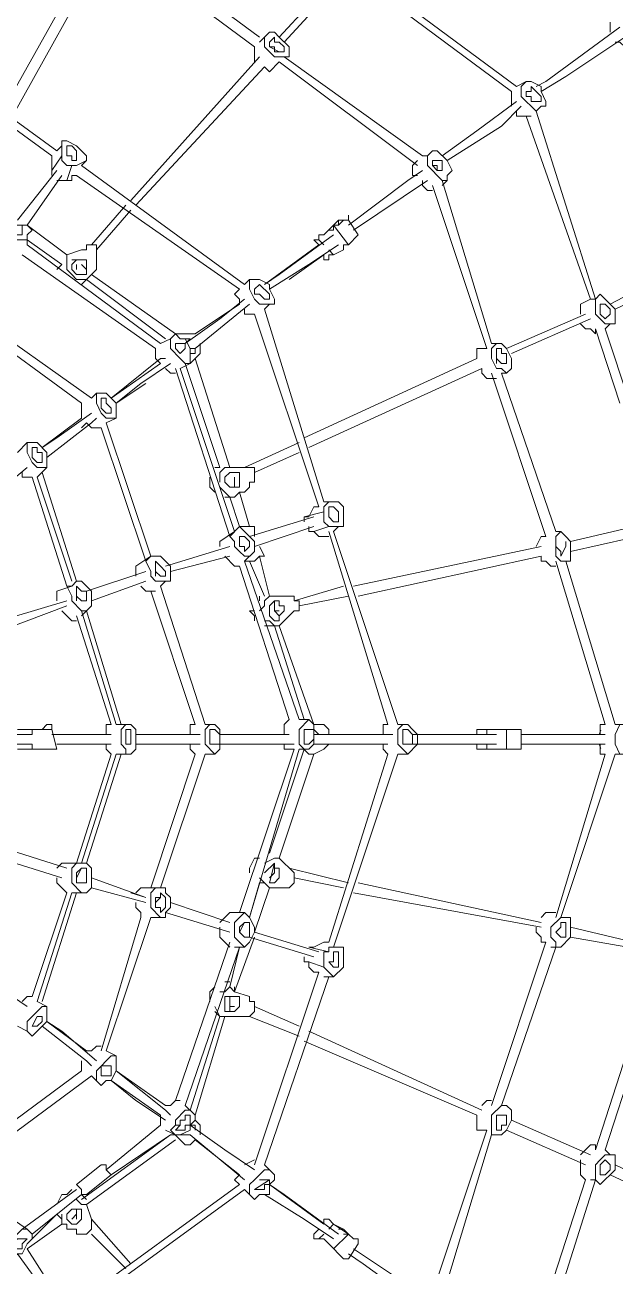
# Model space of a CAD drawing. Header units: millimetres. Extents: x 2471 to 2909, y 1327 to 1568.
# Drawn here: x 2662.7 to 2663.665, y 1387.538 to 1389.566 of the extents above; entities that cross this region are included whole.
import ezdxf

# ---------------------------------------------------------------- set-up
doc = ezdxf.new("R2010")
doc.units = ezdxf.units.MM
doc.layers.get('0').update_dxf_attribs({"color": 251, "lineweight": 9})
doc.layers.add('XREF_MOBILIARIO_200612$0$I-MUEBLES', color=251, linetype='Continuous', lineweight=13)
doc.layers.add('XREF_PAISAJISMO_200612$0$A-PISO-BAJO', color=251, linetype='Continuous', lineweight=13)

# ---------------------------------------------------------------- blocks, each defined once
blk = doc.blocks.new('XREF_MOBILIARIO_200612$0$JEUGO RED')
for p, q in [((1.0763, 1.2261), (1.0591, 1.2089)), ((0.7157, 1.0031), (0.7157, 1.0374)), ((0.6986, 1.0117), (0.6986, 0.9774)), ((0.7072, 0.9684), (0.7329, 0.9684)), ((1.2135, 0.8998), (1.1963, 0.8998)), ((0.7586, 0.8312), (0.7329, 0.8312)), ((0.9129, 0.7026), (0.9472, 0.7026)), ((1.4793, 0.6855), (1.4621, 0.6855)), ((0.9987, 0.4192), (1.0158, 0.4192)), ((1.1963, 0.4107), (1.1706, 0.4107)), ((1.2049, 0.3678), (1.1792, 0.3678)), ((1.033, 0.3078), (1.0501, 0.3249)), ((1.0677, 0.1959), (1.0934, 0.1959)), ((0.8358, 0.0244), (0.8101, 0.0244)), ((0.6986, 0.0158), (0.6386, 0.0158)), ((0.973, 0.0158), (0.973, -0.0099)), ((1.3078, 0.0158), (1.3078, -0.0099)), ((0.7072, -0.0185), (0.6386, -0.0185)), ((0.973, -0.0099), (1.1191, -0.0099)), ((1.3078, -0.0099), (1.4707, -0.0099)), ((1.4364, -0.0185), (1.5136, -0.0185)), ((1.0849, -0.2161), (1.0849, -0.2332)), ((0.7329, -0.2675), (0.7586, -0.2675)), ((0.8701, -0.3104), (0.8958, -0.3104)), ((1.565, -0.3619), (1.5821, -0.3619))]:
    blk.add_line(p, q)
at = {"flags": 128}
for points in [[(0.7758, 1.3808), (0.6128, 1.0889)], [(1.0591, 1.2175), (0.8272, 1.3894)], [(0.63, 1.0803), (0.7929, 1.3723)], [(0.8186, 1.3723), (1.0501, 1.2004)], [(1.1963, 1.3294), (1.0934, 1.2175)], [(1.102, 1.2089), (1.2049, 1.3208)], [(1.2306, 1.3208), (1.4964, 1.1232)], [(1.505, 1.1318), (1.2392, 1.3294)], [(1.685, 1.2346), (1.5564, 1.1403), (1.5393, 1.1318)], [(1.6679, 1.2432), (1.6679, 1.2261)], [(0.4156, 1.2175), (0.6986, 1.0117)], [(0.7072, 1.0203), (0.4242, 1.2261)], [(1.1106, 1.1832), (1.0849, 1.1832), (1.0677, 1.2004), (1.0677, 1.2175)], [(1.1106, 1.1832), (1.1106, 1.2004), (1.0934, 1.2175), (1.0849, 1.2261), (1.0763, 1.2261)], [(1.5479, 1.1232), (1.5907, 1.1489), (1.6936, 1.2175)], [(1.6765, 1.2089), (1.685, 1.2089), (1.6936, 1.2004), (1.7022, 1.2089)], [(1.0501, 1.2004), (1.0501, 1.1746)], [(1.0934, 1.1918), (1.0763, 1.2004)], [(1.0591, 1.1832), (0.8358, 0.9341)], [(0.8443, 0.9256), (1.0677, 1.1661)], [(1.0677, 1.1661), (1.0763, 1.1575), (1.0934, 1.1746)], [(1.0934, 1.1746), (1.3335, 0.9946)], [(1.3421, 1.0117), (1.102, 1.1832)], [(1.4964, 1.0975), (1.4964, 1.1232)], [(1.5393, 1.0889), (1.5307, 1.0975), (1.5221, 1.106), (1.5136, 1.1146), (1.5136, 1.1318), (1.5221, 1.1403), (1.505, 1.1318)], [(1.5479, 1.0975), (1.5564, 1.0975), (1.5564, 1.106), (1.5479, 1.1232), (1.5479, 1.1318), (1.5307, 1.1403), (1.5221, 1.1403)], [(1.505, 1.106), (1.4364, 1.0546), (1.3764, 1.0117)], [(1.3849, 1.0031), (1.4793, 1.0632), (1.5136, 1.0975)], [(1.505, 1.0889), (1.505, 1.0803), (1.5307, 1.0803)], [(1.5221, 1.0803), (1.6336, 0.7626)], [(1.5479, 1.0975), (1.5393, 1.0889)], [(1.6422, 0.7626), (1.5393, 1.0889)], [(0.7157, 1.0374), (0.7243, 1.0374), (0.7415, 1.0289), (0.7586, 1.0117), (0.7586, 1.0031)], [(0.7157, 1.0289), (0.7072, 1.0203)], [(0.7243, 1.0289), (0.7243, 1.0117), (0.7329, 1.0117), (0.7329, 1.0031), (0.7415, 1.0031), (0.7415, 1.0203), (0.7329, 1.0289), (0.7243, 1.0289)], [(1.3935, 0.986), (1.3849, 1.0031), (1.3678, 1.0203), (1.3592, 1.0203), (1.3506, 1.0117), (1.3421, 1.0117)], [(0.7157, 1.0117), (0.6986, 0.986)], [(0.7415, 0.9946), (0.7243, 0.9946), (0.7157, 1.0031)], [(0.7329, 0.9946), (0.7243, 0.9684)], [(0.75, 0.9946), (0.7586, 1.0031), (0.7415, 0.9946)], [(1.033, 0.7884), (0.75, 0.9946)], [(1.3335, 1.0031), (1.3249, 0.9946), (1.3249, 0.9774), (1.3335, 0.9774)], [(1.3506, 1.0117), (1.3506, 0.9946), (1.3592, 0.986), (1.3678, 0.9774), (1.3764, 0.9684), (1.3849, 0.9684), (1.3849, 0.9774), (1.3935, 0.986)], [(1.3764, 0.986), (1.3764, 1.0031), (1.3592, 1.0031), (1.3592, 0.9946), (1.3678, 0.986)], [(1.3678, 0.9946), (1.3592, 0.9946)], [(1.3678, 0.986), (1.3678, 0.9946)], [(0.7072, 0.986), (0.6386, 0.8998)], [(0.6557, 0.8913), (0.7157, 0.9774)], [(0.7329, 0.9684), (0.7329, 0.9774), (0.7415, 0.9774)], [(0.7415, 0.9774), (1.0244, 0.7798)], [(1.3421, 0.986), (1.3164, 0.9684), (1.2135, 0.8913)], [(1.3764, 0.986), (1.3678, 0.986)], [(1.222, 0.8827), (1.3506, 0.9684)], [(1.3421, 0.9684), (1.3421, 0.9598), (1.3506, 0.9513), (1.3592, 0.9513)], [(1.3592, 0.9598), (1.4535, 0.6769)], [(1.4621, 0.6855), (1.3764, 0.9684)], [(1.3764, 0.9598), (1.3849, 0.9684)], [(0.8272, 0.9256), (0.7672, 0.857)], [(0.7758, 0.8484), (0.8358, 0.917)], [(1.2135, 0.9084), (1.2135, 0.8998)], [(0.6557, 0.8655), (0.63, 0.8655), (0.6214, 0.8741), (0.6128, 0.8827), (0.6128, 0.8998)], [(0.6557, 0.8913), (0.6214, 0.8913), (0.6214, 0.8827), (0.63, 0.8741), (0.6471, 0.8741), (0.6471, 0.8913)], [(0.7243, 0.8398), (0.6557, 0.8913)], [(0.6557, 0.857), (0.6557, 0.8741), (0.6643, 0.8827), (0.6557, 0.8913)], [(1.1963, 0.8913), (1.1963, 0.8998), (1.1706, 0.8741), (1.162, 0.8741), (1.162, 0.8655), (1.1706, 0.857)], [(1.1877, 0.8913), (1.1963, 0.8913), (1.2049, 0.8998)], [(1.1877, 0.8827), (1.1877, 0.8913)], [(1.1877, 0.8913), (1.2135, 0.857), (1.2049, 0.857), (1.2049, 0.8484), (1.1877, 0.8398)], [(1.2306, 0.8741), (1.2135, 0.8998)], [(0.6557, 0.8655), (0.7157, 0.8227)], [(1.1877, 0.8741), (1.0934, 0.8055), (1.0677, 0.7884)], [(1.162, 0.857), (1.1534, 0.8655), (1.162, 0.8655)], [(1.1792, 0.8827), (1.1877, 0.8827)], [(1.2306, 0.8741), (1.2135, 0.857)], [(0.8872, 0.6855), (0.6557, 0.857)], [(0.75, 0.7884), (0.7586, 0.7969), (0.7415, 0.7969), (0.7329, 0.8055), (0.7243, 0.8141), (0.7243, 0.8398), (0.75, 0.8484), (0.7586, 0.8484), (0.7586, 0.857), (0.7758, 0.857), (0.7758, 0.8141), (0.7586, 0.7969)], [(1.162, 0.857), (1.0677, 0.7884)], [(1.0763, 0.7798), (1.1449, 0.8227), (1.1963, 0.857)], [(1.1792, 0.8484), (1.1877, 0.8398), (1.1792, 0.8398), (1.1792, 0.8312), (1.1706, 0.8312), (1.1706, 0.8398)], [(0.6471, 0.8398), (0.8786, 0.6769)], [(0.7157, 0.8227), (0.7072, 0.8141)], [(0.7415, 0.8312), (0.7329, 0.8227), (0.7329, 0.8141), (0.7415, 0.8055), (0.7586, 0.8055), (0.7586, 0.8312)], [(0.7415, 0.8141), (0.7415, 0.8227)], [(0.7586, 0.8141), (0.75, 0.8227)], [(1.1106, 0.7969), (1.1706, 0.8398)], [(1.8141, 0.8312), (1.6679, 0.7541)], [(0.9129, 0.7026), (0.7672, 0.8055)], [(1.6765, 0.7455), (1.8227, 0.8141)], [(0.7586, 0.7969), (0.8958, 0.694)], [(1.0244, 0.7798), (1.0158, 0.7712), (1.0244, 0.7626), (1.0244, 0.7541)], [(1.0849, 0.7541), (1.0591, 0.7541), (1.0501, 0.7626), (1.0416, 0.7798), (1.0416, 0.7969), (1.033, 0.7884)], [(1.0849, 0.7541), (1.0849, 0.7626), (1.0763, 0.7798), (1.0763, 0.7884), (1.0591, 0.7969), (1.0416, 0.7969)], [(1.0763, 0.7712), (1.0591, 0.7884), (1.0501, 0.7798), (1.0501, 0.7712), (1.0591, 0.7712), (1.0677, 0.7626), (1.0763, 0.7626), (1.0763, 0.7712)], [(1.033, 0.7626), (0.9901, 0.7283), (0.9301, 0.6855)], [(1.6765, 0.7198), (1.6593, 0.7198), (1.6422, 0.7369), (1.6422, 0.7626), (1.6336, 0.7626), (1.6164, 0.7541), (1.6164, 0.7369)], [(1.6765, 0.7198), (1.6765, 0.7455), (1.6679, 0.7541), (1.6593, 0.7626), (1.6507, 0.7712), (1.6422, 0.7626)], [(0.7672, 0.5907), (0.5614, 0.7369)], [(0.9387, 0.6769), (0.9472, 0.6769), (1.0416, 0.7541)], [(1.0244, 0.7541), (0.9472, 0.7026)], [(1.033, 0.7455), (1.033, 0.7369), (1.0501, 0.7369)], [(1.0501, 0.7369), (1.162, 0.4021)], [(1.0677, 0.7455), (1.0763, 0.7541)], [(1.1706, 0.4107), (1.0677, 0.7455)], [(1.625, 0.7369), (1.4878, 0.6769)], [(1.6507, 0.7541), (1.6507, 0.7369), (1.6593, 0.7283), (1.6679, 0.7369), (1.6679, 0.7455), (1.6593, 0.7541), (1.6507, 0.7541)], [(0.5614, 0.7198), (0.75, 0.5822)], [(1.4964, 0.6683), (1.6336, 0.7283)], [(1.6164, 0.7198), (1.625, 0.7112), (1.6336, 0.7112), (1.6422, 0.7026), (1.6422, 0.7112)], [(1.6422, 0.7112), (1.685, 0.5822)], [(1.6593, 0.7112), (1.6679, 0.7198)], [(1.7022, 0.5822), (1.6593, 0.7112)], [(0.9044, 0.694), (0.8872, 0.6855)], [(0.9301, 0.6512), (0.9215, 0.6598), (0.9044, 0.6769), (0.9044, 0.694), (0.9129, 0.7026), (0.9215, 0.694), (0.9387, 0.694)], [(0.9387, 0.694), (0.9301, 0.6855)], [(0.9301, 0.694), (0.9387, 0.6769), (0.9387, 0.6512)], [(0.8786, 0.6769), (0.8786, 0.6598), (0.8872, 0.6512)], [(0.9301, 0.6855), (0.9129, 0.6855), (0.9129, 0.6769), (0.9215, 0.6683), (0.9301, 0.6769), (0.9301, 0.6855)], [(0.9387, 0.6512), (0.9558, 0.6683)], [(0.9387, 0.6683), (0.9472, 0.6683)], [(0.9472, 0.6769), (0.9472, 0.6683)], [(0.9558, 0.6855), (0.9558, 0.6683)], [(1.4535, 0.6769), (1.4364, 0.6769), (1.4364, 0.6598)], [(1.4793, 0.634), (1.4878, 0.634), (1.4793, 0.6426), (1.4707, 0.6426), (1.4621, 0.6598), (1.4621, 0.6769), (1.4707, 0.6855)], [(1.4707, 0.6512), (1.4707, 0.6769)], [(1.4707, 0.6598), (1.4793, 0.6512), (1.4878, 0.6512), (1.4878, 0.6683), (1.4793, 0.6683), (1.4793, 0.6769), (1.4707, 0.6769)], [(1.4878, 0.634), (1.4964, 0.6426), (1.4964, 0.6598), (1.4878, 0.6769), (1.4793, 0.6855)], [(0.8958, 0.6598), (0.8872, 0.6598), (0.8015, 0.5907)], [(0.8872, 0.6512), (0.8015, 0.5907)], [(0.8101, 0.5822), (0.8529, 0.6165), (0.9044, 0.6512)], [(0.9215, 0.6426), (0.9387, 0.6512)], [(0.9301, 0.6512), (0.9901, 0.4707)], [(0.9387, 0.6512), (0.9301, 0.6512)], [(1.0073, 0.4707), (0.9472, 0.6598)], [(1.4364, 0.6598), (1.1363, 0.5221)], [(0.8958, 0.6426), (0.9044, 0.634), (0.9129, 0.634)], [(0.9129, 0.6426), (1.0073, 0.3507)], [(1.0158, 0.3592), (0.9215, 0.6426)], [(1.1449, 0.505), (1.445, 0.6426)], [(1.445, 0.6426), (1.445, 0.634), (1.4535, 0.625), (1.4707, 0.625)], [(1.4621, 0.634), (1.5564, 0.3507)], [(1.5736, 0.3592), (1.4793, 0.634)], [(0.8101, 0.5822), (0.8615, 0.6165)], [(0.75, 0.5822), (0.75, 0.5564)], [(0.7929, 0.5479), (0.8101, 0.5564), (0.7929, 0.5564), (0.7843, 0.565), (0.7758, 0.5822), (0.7758, 0.5993), (0.7672, 0.5907)], [(0.8101, 0.5564), (0.8101, 0.5822), (0.8015, 0.5907), (0.7929, 0.5993), (0.7758, 0.5993)], [(0.7843, 0.5736), (0.7843, 0.5907), (0.7929, 0.5907), (0.7929, 0.5822), (0.8015, 0.5736), (0.8015, 0.565), (0.7929, 0.565), (0.7843, 0.5736)], [(0.7672, 0.565), (0.7072, 0.5221), (0.6814, 0.505)], [(0.75, 0.5564), (0.6814, 0.505)], [(0.69, 0.4878), (0.7672, 0.5479), (0.7758, 0.5564)], [(0.75, 0.5393), (0.7586, 0.5479)], [(0.7586, 0.5479), (0.7672, 0.5393), (0.7843, 0.5393)], [(0.7843, 0.5393), (0.8615, 0.3078)], [(0.8701, 0.3164), (0.7929, 0.5479)], [(0.6729, 0.4535), (0.69, 0.4707), (0.6729, 0.4707), (0.6643, 0.4793), (0.6557, 0.4964), (0.6557, 0.5136), (0.6386, 0.4964)], [(0.69, 0.4707), (0.69, 0.4964), (0.6729, 0.5136), (0.6557, 0.5136)], [(1.1277, 0.5136), (1.033, 0.4707)], [(1.0501, 0.4621), (1.1277, 0.4964)], [(0.57, 0.4107), (0.6043, 0.4278), (0.6557, 0.4707)], [(0.6471, 0.4621), (0.6471, 0.4535), (0.6643, 0.4535)], [(0.6643, 0.4535), (0.7243, 0.2645)], [(0.7329, 0.2731), (0.6729, 0.4535)], [(0.7415, 0.2731), (0.6814, 0.4621)], [(0.973, 0.4535), (0.973, 0.4364), (0.9815, 0.4278)], [(0.9901, 0.4707), (0.9815, 0.4707)], [(0.9901, 0.445), (0.9901, 0.4621), (0.9987, 0.4707), (1.0501, 0.4707), (1.0501, 0.445), (1.0416, 0.445), (1.0416, 0.4364), (1.033, 0.4278), (1.0244, 0.4278), (1.0158, 0.4192)], [(1.0158, 0.4364), (1.0158, 0.4535)], [(1.0073, 0.4192), (0.9987, 0.4278), (0.9901, 0.4364)], [(1.0073, 0.4192), (1.0244, 0.3678)], [(1.0416, 0.3678), (1.0244, 0.4278)], [(1.1449, 0.3678), (1.1449, 0.3592), (1.1534, 0.3592), (1.1792, 0.3678), (1.1706, 0.3764), (1.1706, 0.4021), (1.1792, 0.4107)], [(1.2049, 0.3678), (1.2049, 0.4021), (1.1963, 0.4107)], [(1.162, 0.4021), (1.1534, 0.4021), (1.1449, 0.385), (1.1363, 0.385), (1.1363, 0.3764)], [(1.1706, 0.3935), (1.1363, 0.385)], [(1.0416, 0.3164), (1.033, 0.3164), (1.0244, 0.3249), (1.0158, 0.3335), (1.0158, 0.3421), (1.0073, 0.3507), (1.0244, 0.3678)], [(1.0501, 0.3249), (1.0501, 0.3421), (1.033, 0.3592), (1.0244, 0.3678)], [(1.0501, 0.3678), (1.0244, 0.3678)], [(1.1534, 0.385), (1.0416, 0.3507)], [(1.0501, 0.3335), (1.1534, 0.3678)], [(1.0501, 0.3507), (1.0501, 0.3678)], [(1.1877, 0.3592), (1.1963, 0.3678)], [(1.7451, 0.3764), (1.5993, 0.3421)], [(1.0158, 0.3592), (0.9901, 0.3421), (0.9901, 0.3335)], [(1.0244, 0.3335), (1.0244, 0.3507)], [(1.0244, 0.3335), (1.033, 0.3335), (1.033, 0.3249), (1.0416, 0.3335), (1.0416, 0.3421), (1.033, 0.3507), (1.0244, 0.3507)], [(1.1534, 0.3592), (1.162, 0.3507), (1.1792, 0.3507)], [(1.1792, 0.3592), (1.2821, 0.0244)], [(1.2992, 0.0244), (1.1877, 0.3592)], [(1.5564, 0.3507), (1.5479, 0.3507), (1.5393, 0.3335)], [(1.5821, 0.3078), (1.5736, 0.3164), (1.5736, 0.3507), (1.5821, 0.3592), (1.5736, 0.3592)], [(1.5993, 0.3078), (1.5993, 0.3421), (1.5907, 0.3507), (1.5821, 0.3592)], [(1.5993, 0.3249), (1.7536, 0.3592)], [(1.0073, 0.3335), (0.8958, 0.2992)], [(1.0677, 0.3164), (1.0591, 0.3335)], [(1.5479, 0.3335), (1.222, 0.2645)], [(1.5821, 0.3249), (1.5736, 0.3335)], [(1.5821, 0.3249), (1.5821, 0.3164), (1.5907, 0.3335), (1.5907, 0.3421)], [(0.9044, 0.2731), (0.8786, 0.2731), (0.8701, 0.2816), (0.8701, 0.2902), (0.8615, 0.3078), (0.8701, 0.3164), (0.8443, 0.2992), (0.8443, 0.2816)], [(0.9044, 0.2731), (0.9044, 0.2992), (0.8958, 0.3078), (0.8872, 0.3164), (0.8701, 0.3164)], [(0.8786, 0.2816), (0.8786, 0.3078)], [(0.8786, 0.2902), (0.8872, 0.2816), (0.8958, 0.2816), (0.8958, 0.2902), (0.8872, 0.2992), (0.8786, 0.3078)], [(0.9044, 0.2902), (1.0073, 0.3164)], [(0.9987, 0.3164), (1.0158, 0.2992), (1.0244, 0.2992)], [(1.1277, 0.033), (1.033, 0.3078)], [(1.033, 0.3078), (1.0501, 0.3078)], [(1.0416, 0.3078), (1.0677, 0.2473)], [(1.0591, 0.3164), (1.0501, 0.3078)], [(1.0763, 0.2473), (1.0591, 0.3164)], [(1.0591, 0.3164), (1.0677, 0.3164)], [(1.2306, 0.2473), (1.5479, 0.3164)], [(1.5479, 0.3164), (1.5479, 0.3078), (1.5564, 0.3078), (1.565, 0.2992), (1.5736, 0.2992)], [(1.5736, 0.3078), (1.6593, 0.0244)], [(1.5821, 0.3078), (1.5993, 0.3078)], [(1.6765, 0.0244), (1.5907, 0.3078)], [(0.8615, 0.2902), (0.7586, 0.2559)], [(1.0244, 0.2992), (1.1106, 0.033)], [(0.75, 0.213), (0.7586, 0.2216), (0.75, 0.2216), (0.7329, 0.2388), (0.7329, 0.2473), (0.7243, 0.2645), (0.7329, 0.2645), (0.7072, 0.2559), (0.7072, 0.2388)], [(0.7586, 0.2216), (0.7672, 0.2302), (0.7672, 0.2559), (0.7586, 0.2645), (0.75, 0.2731), (0.7415, 0.2731), (0.7329, 0.2645)], [(0.7415, 0.2388), (0.7415, 0.2645)], [(0.7415, 0.2473), (0.75, 0.2388), (0.7586, 0.2388), (0.7586, 0.2559), (0.75, 0.2559), (0.7415, 0.2645)], [(0.7672, 0.2388), (0.8615, 0.2731)], [(0.8529, 0.2645), (0.8615, 0.2559), (0.8786, 0.2559)], [(0.8872, 0.2645), (0.8958, 0.2731)], [(0.9644, 0.0244), (0.8872, 0.2645)], [(1.2049, 0.2645), (1.1191, 0.2388)], [(0.7243, 0.2388), (0.5785, 0.1959)], [(0.8701, 0.2559), (0.9472, 0.0244)], [(1.0591, 0.2216), (1.0677, 0.2302), (1.0677, 0.2388), (1.0763, 0.2473), (1.1191, 0.2473), (1.1191, 0.2388), (1.1277, 0.2388), (1.1277, 0.2216), (1.1191, 0.2216), (1.0934, 0.1959)], [(1.0591, 0.2473), (1.0591, 0.2388)], [(1.0763, 0.2302), (1.0763, 0.213), (1.0849, 0.2045), (1.0934, 0.2045), (1.0934, 0.213), (1.102, 0.2216), (1.102, 0.2302), (1.0934, 0.2302), (1.0934, 0.2388), (1.0849, 0.2388), (1.0763, 0.2302)], [(1.0849, 0.2388), (1.0849, 0.2216), (1.0934, 0.2216)], [(1.1277, 0.2302), (1.2135, 0.2473)], [(0.5871, 0.1787), (0.7243, 0.2302)], [(0.7157, 0.2216), (0.7243, 0.213), (0.7329, 0.2045), (0.7415, 0.2045)], [(0.8101, 0.0244), (0.75, 0.2216)], [(0.8186, 0.0244), (0.7586, 0.2216)], [(1.0501, 0.2216), (1.0416, 0.2216), (1.0501, 0.213), (1.0501, 0.2045)], [(1.0934, 0.213), (1.0849, 0.2216)], [(0.7415, 0.213), (0.8015, 0.0244)], [(1.0849, 0.1959), (1.0763, 0.2045), (1.0677, 0.2045)], [(1.0849, 0.1959), (1.1363, 0.033)], [(1.1534, 0.0244), (1.0934, 0.1959)], [(0.6986, 0.0158), (0.6986, 0.0244), (0.69, 0.0244), (0.6814, 0.0158)], [(0.8015, 0.0244), (0.7929, 0.0244), (0.7929, 0.0073)], [(0.8101, -0.027), (0.8358, -0.027), (0.8443, -0.0185), (0.8443, 0.0158), (0.8358, 0.0244)], [(0.8272, -0.027), (0.8272, -0.0185), (0.8186, -0.0099), (0.8186, 0.0158), (0.8272, 0.0244)], [(0.9472, 0.0244), (0.9387, 0.0244), (0.9387, 0.0073)], [(0.9815, 0.0244), (0.9644, 0.0244)], [(0.9644, -0.027), (0.9815, -0.027), (0.9644, -0.0099), (0.9644, 0.0158), (0.973, 0.0244)], [(0.9815, -0.027), (0.9901, -0.0185), (0.9901, 0.0158), (0.9815, 0.0244)], [(1.1106, 0.033), (1.102, 0.0244), (1.102, 0.0073)], [(1.1277, -0.0099), (1.1277, 0.0158), (1.1449, 0.033), (1.1277, 0.033)], [(1.1449, -0.0185), (1.1534, -0.0099), (1.1534, 0.0244), (1.1449, 0.033)], [(1.1534, 0.0244), (1.1706, 0.0244)], [(1.1792, 0.0158), (1.1706, 0.0244)], [(1.2821, 0.0244), (1.2735, 0.0244), (1.2735, 0.0073)], [(1.3164, 0.0244), (1.2992, 0.0244)], [(1.2992, -0.027), (1.3164, -0.027), (1.2992, -0.0099), (1.2992, 0.0158), (1.3078, 0.0244)], [(1.3164, -0.027), (1.3335, -0.0099), (1.3335, 0.0073), (1.3249, 0.0158), (1.3164, 0.0244)], [(1.6593, 0.0244), (1.6507, 0.0244), (1.6507, 0.0073)], [(1.6936, 0.0244), (1.6765, 0.0244)], [(1.685, -0.027), (1.6765, -0.0099), (1.6765, 0.0073), (1.685, 0.0244)], [(0.6643, 0.0073), (0.5785, 0.0073)], [(0.6643, 0.0158), (0.6643, 0.0073)], [(0.6986, 0.0158), (0.7072, -0.0185)], [(0.8015, 0.0073), (0.6986, 0.0073)], [(0.8272, 0.0158), (0.8272, -0.0099), (0.8358, -0.0099), (0.8358, 0.0158), (0.8272, 0.0158)], [(0.9558, 0.0073), (0.8443, 0.0073)], [(0.9901, 0.0073), (0.9815, 0.0158), (0.973, 0.0158)], [(1.1106, 0.0073), (0.9901, 0.0073)], [(1.1534, 0.0158), (1.1363, 0.0158)], [(1.1363, 0.0158), (1.1363, -0.0099), (1.1449, -0.0099), (1.1534, -0.0013)], [(1.162, 0.0073), (1.1534, 0.0158)], [(1.2906, 0.0073), (1.1534, 0.0073)], [(1.1792, 0.0158), (1.1792, 0.0073)], [(1.3249, -0.0099), (1.3249, 0.0073), (1.3164, 0.0158), (1.3078, 0.0158)], [(1.4707, 0.0073), (1.3249, 0.0073)], [(1.4364, 0.0158), (1.5136, 0.0158)], [(1.4364, 0.0158), (1.4364, 0.0073)], [(1.4535, 0.0158), (1.4535, 0.0073)], [(1.4878, -0.0185), (1.4878, 0.0158)], [(1.5136, -0.0185), (1.5136, 0.0158)], [(1.6593, 0.0073), (1.5136, 0.0073)], [(0.5785, -0.0099), (0.6643, -0.0099)], [(0.6643, -0.0185), (0.6643, -0.0099)], [(0.7072, -0.0099), (0.8015, -0.0099)], [(0.7929, -0.0099), (0.7929, -0.0185), (0.8015, -0.027)], [(0.8443, -0.0099), (0.9558, -0.0099)], [(0.9387, -0.0099), (0.9387, -0.0185), (0.9472, -0.027)], [(1.1191, -0.0185), (1.0244, -0.3018)], [(1.0416, -0.3104), (1.1277, -0.0185)], [(1.1363, -0.0185), (1.0763, -0.1989)], [(1.102, -0.0099), (1.102, -0.0185), (1.1191, -0.0185)], [(1.1449, -0.027), (1.1277, -0.0099)], [(1.1277, -0.0185), (1.1449, -0.0185)], [(1.1706, -0.0185), (1.1534, -0.027), (1.1449, -0.027)], [(1.1534, -0.0099), (1.2821, -0.0099)], [(1.1792, -0.0099), (1.1706, -0.0185)], [(1.2735, -0.0099), (1.2735, -0.0185), (1.2821, -0.027)], [(1.4364, -0.0099), (1.4364, -0.0185)], [(1.4535, -0.0185), (1.4535, -0.0099)], [(1.5136, -0.0099), (1.6593, -0.0099)], [(1.6507, -0.0099), (1.6507, -0.027), (1.6593, -0.027)], [(0.8015, -0.027), (0.7415, -0.2161)], [(0.75, -0.2161), (0.8101, -0.027)], [(0.7586, -0.2161), (0.8186, -0.027)], [(0.9472, -0.027), (0.8701, -0.259)], [(0.8872, -0.259), (0.9644, -0.027)], [(1.0934, -0.2075), (1.1534, -0.027)], [(1.2821, -0.027), (1.1792, -0.3533)], [(1.1877, -0.3619), (1.2992, -0.027)], [(1.6593, -0.027), (1.5736, -0.3104)], [(1.5821, -0.3104), (1.6765, -0.027)], [(1.6765, -0.027), (1.6936, -0.027)], [(0.7243, -0.2247), (0.5871, -0.1818)], [(0.5785, -0.1989), (0.7157, -0.2418)], [(1.0591, -0.2075), (1.0501, -0.2075), (1.0416, -0.2247), (1.0416, -0.2332)], [(1.0591, -0.2418), (1.0763, -0.259), (1.1106, -0.259), (1.1191, -0.2504), (1.1191, -0.2332), (1.0934, -0.2075)], [(1.0677, -0.2161), (1.0849, -0.2075)], [(1.0849, -0.2075), (1.0934, -0.2075)], [(0.7586, -0.2161), (0.7157, -0.2161), (0.7072, -0.2247)], [(0.75, -0.2675), (0.7329, -0.2504), (0.7329, -0.2247), (0.7415, -0.2161)], [(0.7415, -0.2418), (0.75, -0.2247)], [(0.7415, -0.2332), (0.7415, -0.2504), (0.7586, -0.2504), (0.7586, -0.2247), (0.75, -0.2247), (0.7415, -0.2332)], [(0.7586, -0.2675), (0.7672, -0.259), (0.7672, -0.2247), (0.7586, -0.2161)], [(1.0677, -0.2332), (1.0849, -0.2161), (1.0763, -0.2504), (1.0849, -0.2504), (1.0934, -0.2418), (1.0934, -0.2247), (1.0849, -0.2247)], [(1.0763, -0.2418), (1.0849, -0.2332)], [(1.2135, -0.2504), (1.1106, -0.2247)], [(0.7072, -0.2418), (0.7072, -0.2504), (0.7243, -0.2675)], [(0.8358, -0.2675), (0.8615, -0.2761), (0.7672, -0.2418)], [(1.0591, -0.2504), (1.0416, -0.3104)], [(1.0591, -0.2504), (1.0677, -0.2504)], [(1.1191, -0.2418), (1.2049, -0.259)], [(1.5479, -0.319), (1.2306, -0.2504)], [(0.7243, -0.2675), (0.6643, -0.448)], [(0.6729, -0.4566), (0.7329, -0.2675)], [(0.6814, -0.4566), (0.7415, -0.2675)], [(0.7672, -0.259), (0.8615, -0.2847)], [(0.8958, -0.259), (0.8529, -0.259), (0.8443, -0.2675)], [(0.8872, -0.3104), (0.8701, -0.2933), (0.8701, -0.2675), (0.8786, -0.259)], [(0.8786, -0.2761), (0.8786, -0.2933), (0.8872, -0.2933), (0.8872, -0.3018), (0.8958, -0.2933), (0.8958, -0.2761), (0.8872, -0.2675), (0.8872, -0.2761), (0.8786, -0.2761)], [(0.8786, -0.2847), (0.8872, -0.2761)], [(0.8958, -0.3104), (0.8958, -0.3018), (0.9044, -0.2933), (0.9044, -0.2761), (0.8958, -0.2675), (0.8958, -0.259)], [(1.0501, -0.3361), (1.0763, -0.259)], [(1.222, -0.2675), (1.5479, -0.3276)], [(0.8443, -0.2847), (0.8443, -0.2933), (0.8529, -0.3018), (0.8529, -0.3104)], [(1.0073, -0.319), (0.9044, -0.2847)], [(0.8529, -0.3104), (0.7843, -0.5423)], [(0.7929, -0.5423), (0.8701, -0.3104)], [(0.8958, -0.3018), (1.0073, -0.3361)], [(1.0158, -0.3619), (1.033, -0.3619), (1.0244, -0.3533), (1.0158, -0.3447), (1.0158, -0.319), (1.033, -0.3018), (1.0073, -0.3018), (0.9901, -0.319)], [(1.0244, -0.3361), (1.033, -0.319)], [(1.033, -0.3619), (1.0416, -0.3533), (1.0501, -0.3361), (1.0501, -0.3276), (1.0416, -0.3104), (1.033, -0.3018)], [(1.5736, -0.3018), (1.5564, -0.3018), (1.5479, -0.3104)], [(1.5736, -0.3619), (1.5736, -0.3533), (1.565, -0.3447), (1.565, -0.3276), (1.5821, -0.3104)], [(1.5821, -0.3276), (1.5821, -0.319), (1.5907, -0.319), (1.5907, -0.3447), (1.5821, -0.3447), (1.5736, -0.3361)], [(1.5821, -0.3619), (1.5993, -0.3447), (1.5993, -0.3104)], [(1.5821, -0.3104), (1.5993, -0.3104)], [(0.9901, -0.3276), (0.9901, -0.3447), (0.9987, -0.3533), (1.0073, -0.3619)], [(1.0158, -0.4394), (1.0501, -0.3447)], [(1.0416, -0.3447), (1.1534, -0.379)], [(1.162, -0.3704), (1.0501, -0.3361)], [(1.5393, -0.3276), (1.5393, -0.3361), (1.5479, -0.3447), (1.5479, -0.3533), (1.5564, -0.3533)], [(1.5736, -0.3361), (1.5821, -0.3276)], [(1.7451, -0.3619), (1.5993, -0.3276)], [(1.5993, -0.3447), (1.7451, -0.3704)], [(1.0073, -0.3533), (0.9129, -0.6281)], [(0.9301, -0.6367), (1.0244, -0.3619)], [(1.0244, -0.3619), (1.0073, -0.4309)], [(1.1363, -0.379), (1.1363, -0.3876), (1.1449, -0.3876), (1.1706, -0.3966), (1.1706, -0.3704), (1.1792, -0.3704), (1.1792, -0.3619), (1.2049, -0.3619)], [(1.1792, -0.3533), (1.1706, -0.3533), (1.1534, -0.3619), (1.1449, -0.3619), (1.1792, -0.3704)], [(1.1877, -0.4137), (1.2049, -0.3966), (1.2049, -0.3619)], [(1.5564, -0.3533), (1.4621, -0.6367)], [(1.4793, -0.6367), (1.5736, -0.3619)], [(1.1449, -0.3876), (1.1449, -0.3966), (1.1534, -0.4052), (1.162, -0.4052)], [(0.6557, -0.4652), (0.63, -0.448), (0.57, -0.4052)], [(1.162, -0.4052), (1.0501, -0.74)], [(1.1706, -0.4137), (1.1877, -0.4137), (1.1706, -0.3966)], [(1.7451, -0.3966), (1.6422, -0.7138)], [(1.6593, -0.7138), (1.7622, -0.3966)], [(0.9815, -0.4309), (0.973, -0.4394), (0.973, -0.4566)], [(0.9901, -0.4394), (0.9987, -0.4394), (1.0073, -0.4309), (1.0158, -0.4394), (1.0158, -0.4309)], [(1.0073, -0.4223), (0.9987, -0.4223)], [(1.0677, -0.74), (1.1792, -0.4137)], [(0.6643, -0.448), (0.6557, -0.448), (0.6471, -0.4566)], [(0.9901, -0.4823), (1.0416, -0.4823), (1.0501, -0.4737), (1.0501, -0.4566), (1.0416, -0.4566), (1.0416, -0.448), (1.0158, -0.4394)], [(0.9987, -0.448), (0.9987, -0.4737), (1.0158, -0.4737), (1.0244, -0.4652), (1.0244, -0.448), (0.9987, -0.448)], [(1.0073, -0.4737), (1.0073, -0.448)], [(0.6386, -0.4995), (0.6557, -0.508), (0.6557, -0.4909), (0.6814, -0.4652), (0.69, -0.4652), (0.6729, -0.4566)], [(0.6557, -0.508), (0.6643, -0.5166), (0.69, -0.4909), (0.69, -0.4652)], [(0.9815, -0.4737), (0.9901, -0.4823), (0.9815, -0.4652)], [(1.0073, -0.4652), (1.0158, -0.4652)], [(1.1277, -0.4995), (1.0501, -0.4652)], [(0.6643, -0.4995), (0.6729, -0.4823), (0.6814, -0.4823), (0.6814, -0.4909), (0.6729, -0.4995), (0.6643, -0.4995)], [(0.7586, -0.5423), (0.69, -0.4909)], [(0.7758, -0.5595), (0.7157, -0.508), (0.69, -0.4909)], [(0.9901, -0.4823), (0.9387, -0.6452)], [(0.9472, -0.6538), (0.9987, -0.4823)], [(1.0416, -0.4823), (1.1277, -0.5166)], [(0.6814, -0.4995), (0.7586, -0.5595), (0.7672, -0.5681)], [(1.445, -0.6452), (1.1449, -0.508)], [(0.7843, -0.5338), (0.7758, -0.5338), (0.7672, -0.5423), (0.7586, -0.5423)], [(1.1363, -0.5252), (1.4364, -0.6538)], [(0.75, -0.5595), (0.75, -0.5766)], [(0.7672, -0.5852), (0.7843, -0.6024), (0.7929, -0.5938), (0.8015, -0.5938), (0.8101, -0.5766), (0.8101, -0.5509)], [(0.7758, -0.5938), (0.7758, -0.5766), (0.8015, -0.5509), (0.8101, -0.5509), (0.7929, -0.5423)], [(0.75, -0.5766), (0.5528, -0.7224)], [(0.7843, -0.5681), (0.7843, -0.5852), (0.8015, -0.5852), (0.8015, -0.5681), (0.7843, -0.5681)], [(0.8958, -0.6367), (0.8101, -0.5766)], [(0.9044, -0.6538), (0.8958, -0.6452), (0.8101, -0.5766)], [(0.57, -0.7314), (0.7672, -0.5852)], [(0.8015, -0.5938), (0.8872, -0.6538)], [(0.8015, -0.5938), (0.8443, -0.6281), (0.8958, -0.6624)], [(0.9215, -0.6281), (0.9129, -0.6281), (0.9044, -0.6367), (0.8958, -0.6367)], [(0.9044, -0.6795), (0.9129, -0.6709), (0.9129, -0.6624), (0.9301, -0.6452), (0.9387, -0.6452)], [(0.9472, -0.6538), (0.9301, -0.6367)], [(1.4621, -0.6281), (1.4535, -0.6281), (1.445, -0.6367)], [(1.4793, -0.6367), (1.4621, -0.6538), (1.4621, -0.6881), (1.4793, -0.6881), (1.4878, -0.6795), (1.4964, -0.6624), (1.4964, -0.6452), (1.4878, -0.6367)], [(1.4878, -0.6367), (1.4793, -0.6367)], [(0.8872, -0.6538), (0.8872, -0.6709)], [(0.9215, -0.6881), (0.9387, -0.6795), (0.9387, -0.6538)], [(0.9387, -0.6538), (0.9301, -0.6538), (0.9301, -0.6624), (0.9215, -0.6624)], [(0.9215, -0.6709), (0.9215, -0.6624)], [(0.9387, -0.6709), (0.9472, -0.6624)], [(0.9472, -0.6538), (0.9472, -0.6624)], [(0.9558, -0.6709), (0.9472, -0.6624)], [(1.4364, -0.6538), (1.4364, -0.6795), (1.4535, -0.6795)], [(1.4707, -0.6538), (1.4707, -0.6795), (1.4793, -0.6795), (1.4793, -0.6709), (1.4878, -0.6709), (1.4878, -0.6538), (1.4707, -0.6538)], [(1.6336, -0.7224), (1.4964, -0.6624)], [(0.9044, -0.6881), (0.75, -0.8)], [(0.8872, -0.6709), (0.7929, -0.7485)], [(0.8015, -0.7571), (0.9044, -0.6881)], [(0.8958, -0.6795), (0.9129, -0.6881)], [(0.9044, -0.6795), (0.9215, -0.6967), (0.9301, -0.7052), (0.9387, -0.7052)], [(0.9044, -0.6881), (0.9387, -0.6881)], [(0.9215, -0.6709), (0.9129, -0.6709)], [(0.9215, -0.6709), (0.9129, -0.6795), (0.9301, -0.6795), (0.9301, -0.6709), (0.9472, -0.6709)], [(1.0501, -0.7485), (0.9987, -0.7138), (0.9387, -0.6709)], [(0.9387, -0.6881), (1.033, -0.7657)], [(0.9472, -0.6709), (0.9472, -0.6795)], [(0.9558, -0.6881), (0.9558, -0.6709)], [(1.4535, -0.6795), (1.3592, -0.9629)], [(1.3764, -0.9715), (1.4621, -0.6881)], [(1.4878, -0.6795), (1.625, -0.74)], [(0.7586, -0.8086), (0.9129, -0.6967)], [(0.9387, -0.7052), (0.9472, -0.6967)], [(0.9472, -0.6967), (1.0244, -0.7571)], [(1.6422, -0.7138), (1.6422, -0.7052), (1.6336, -0.7052), (1.6164, -0.7224)], [(1.0501, -0.7314), (1.033, -0.74)], [(1.6164, -0.7314), (1.6164, -0.7571), (1.625, -0.7657)], [(1.6336, -0.7657), (1.6422, -0.7657), (1.6422, -0.74), (1.6507, -0.7314), (1.6593, -0.7224), (1.6765, -0.7224)], [(1.6422, -0.7657), (1.6507, -0.7743), (1.6765, -0.7485), (1.6765, -0.7224)], [(1.6507, -0.7571), (1.6507, -0.74), (1.6593, -0.7314), (1.6679, -0.74), (1.6679, -0.7485), (1.6593, -0.7571), (1.6507, -0.7571)], [(1.6679, -0.7224), (1.6593, -0.7138)], [(0.7843, -0.74), (0.7415, -0.7743)], [(0.7586, -0.7914), (0.8015, -0.7571), (0.7929, -0.7485)], [(0.7929, -0.7485), (0.7929, -0.74), (0.7843, -0.74)], [(1.0416, -0.7914), (1.0416, -0.7743), (1.0501, -0.7657), (1.0591, -0.7571), (1.0677, -0.7485), (1.0763, -0.7485)], [(1.0763, -0.7743), (1.0849, -0.7657), (1.0849, -0.7571), (1.0677, -0.74)], [(1.8227, -0.8086), (1.6765, -0.74)], [(1.0244, -0.7743), (0.7415, -0.98)], [(0.7415, -0.7743), (0.75, -0.7828), (0.75, -0.7914), (0.7586, -0.7914)], [(1.0244, -0.7571), (1.0158, -0.7657), (1.0244, -0.7743)], [(1.033, -0.7828), (1.0501, -0.8), (1.0591, -0.7914), (1.0763, -0.7914), (1.0763, -0.7657)], [(1.0591, -0.7657), (1.0763, -0.7657), (1.0501, -0.7828), (1.0677, -0.7828), (1.0677, -0.7743), (1.0763, -0.7743)], [(1.1706, -0.8429), (1.0763, -0.7743)], [(1.1963, -0.86), (1.102, -0.7914), (1.0763, -0.7743)], [(1.625, -0.7657), (1.5221, -1.0834)], [(1.5393, -1.0919), (1.6422, -0.7657)], [(1.6679, -0.7571), (1.8141, -0.8257)], [(0.7415, -0.7828), (0.6471, -0.8514)], [(0.6643, -0.86), (0.75, -0.7914)], [(0.7329, -0.7828), (0.7243, -0.7914), (0.7157, -0.7914), (0.7072, -0.8086)], [(0.75, -0.9886), (1.033, -0.7828)], [(0.7586, -0.8), (0.75, -0.7914)], [(1.0677, -0.7914), (1.1363, -0.8343), (1.1877, -0.8686)], [(0.7415, -0.8), (0.75, -0.8086), (0.7586, -0.8086), (0.7672, -0.8343), (0.7672, -0.8514), (0.7586, -0.86), (0.7415, -0.86), (0.7415, -0.8514), (0.7243, -0.8514), (0.7243, -0.8429), (0.7157, -0.8429), (0.7157, -0.8257)], [(0.7415, -0.8171), (0.7415, -0.8343)], [(0.6128, -0.8943), (0.6214, -0.8943), (0.6214, -0.8772), (0.6471, -0.8514), (0.6557, -0.8514), (0.63, -0.8343), (0.6214, -0.8343), (0.6214, -0.8429)], [(0.6214, -0.8943), (0.63, -0.9029), (0.6386, -0.8943), (0.6471, -0.8943), (0.6557, -0.8772), (0.7072, -0.8257)], [(0.7157, -0.8343), (0.7072, -0.8257)], [(0.7329, -0.8343), (0.7415, -0.8257)], [(0.8358, -0.9115), (0.7672, -0.8343)], [(1.1792, -0.8343), (1.1706, -0.8343), (1.1706, -0.8429)], [(1.1792, -0.8343), (1.1877, -0.8429)], [(0.6557, -0.8857), (0.7157, -0.8429)], [(0.6643, -0.8686), (0.6643, -0.86), (0.6557, -0.8514)], [(0.7672, -0.86), (0.8272, -0.92)], [(1.162, -0.8514), (1.1534, -0.86), (1.1534, -0.8686), (1.1706, -0.8686)], [(1.162, -0.8686), (1.1706, -0.86)], [(1.1792, -0.8514), (1.1877, -0.8429), (1.2049, -0.8514), (1.1963, -0.8514)], [(1.2049, -0.86), (1.2135, -0.86), (1.1877, -0.8429)], [(1.2135, -0.86), (1.1877, -0.8857)], [(1.2135, -0.86), (1.2049, -0.8514)], [(1.2135, -0.86), (1.222, -0.8686)], [(1.2049, -0.9029), (1.1792, -0.8772), (1.1706, -0.8686)], [(1.2049, -0.9029), (1.2135, -0.9029), (1.2306, -0.8772)], [(1.2306, -0.8686), (1.222, -0.8686)], [(1.2306, -0.8772), (1.2306, -0.8686)], [(0.6386, -0.8943), (0.7072, -0.9886)], [(0.7157, -0.98), (0.6557, -0.8857)], [(1.2135, -0.8943), (1.2392, -0.9115), (1.3335, -0.98)], [(1.3506, -0.9715), (1.222, -0.8857)]]:
    blk.add_lwpolyline(points, dxfattribs=at)
for points in [[(1.0763, 1.2004), (1.0763, 1.2089), (1.0849, 1.2175), (1.0849, 1.2089), (1.0934, 1.2089), (1.102, 1.2004), (1.102, 1.1918), (1.0849, 1.1918), (1.0849, 1.2004)], [(1.5221, 1.1232), (1.5221, 1.1146), (1.5307, 1.1146), (1.5307, 1.106), (1.5479, 1.106), (1.5479, 1.1146), (1.5307, 1.1318), (1.5307, 1.1232)], [(0.6643, 0.505), (0.6643, 0.4878), (0.6729, 0.4793), (0.6814, 0.4793), (0.6814, 0.4964), (0.6729, 0.4964), (0.6729, 0.505)], [(0.9987, 0.4535), (0.9987, 0.445), (1.0073, 0.4364), (1.0244, 0.4364), (1.0244, 0.4621), (1.0073, 0.4621)], [(1.1792, 0.4021), (1.1792, 0.385), (1.1877, 0.3764), (1.1963, 0.3764), (1.1963, 0.3935), (1.1877, 0.4021)], [(1.0244, -0.3361), (1.0244, -0.3276), (1.033, -0.319), (1.0416, -0.319), (1.0416, -0.3447), (1.033, -0.3447)], [(1.1792, -0.3876), (1.1877, -0.3966), (1.1963, -0.3966), (1.1963, -0.3704), (1.1877, -0.3704), (1.1877, -0.3876)], [(0.7243, -0.8343), (0.7243, -0.8257), (0.7329, -0.8171), (0.75, -0.8171), (0.75, -0.8343), (0.7415, -0.8429), (0.7329, -0.8429)], [(0.63, -0.8772), (0.63, -0.8857), (0.6471, -0.8857), (0.6471, -0.8772), (0.6557, -0.8686), (0.6386, -0.8686)]]:
    blk.add_lwpolyline(points, close=True, dxfattribs=at)
for start_param, end_param in [(0.928371, 1.209575), (1.922564, 2.208742)]:
    blk.add_ellipse((1.6644, -0.0015), major_axis=(0.0001, 0.0268), ratio=0.595403, start_param=start_param, end_param=end_param)
blk = doc.blocks.new('XREF_MOBILIARIO_200612')
at = {"layer": 'XREF_MOBILIARIO_200612$0$I-MUEBLES', "xscale": 0.9410871299910354, "yscale": 0.9410871299910354, "zscale": 0.9410871299910354}
blk.add_blockref('XREF_MOBILIARIO_200612$0$JEUGO RED', (104.278, 67.9388, 0), dxfattribs=at)
blk = doc.blocks.new('A$Cda3111fd')
at = {"layer": 'XREF_PAISAJISMO_200612$0$A-PISO-BAJO'}
blk.add_circle((75.6261, 31.8157, 0), 6.2728, dxfattribs=at)
blk.add_blockref('XREF_MOBILIARIO_200612', (-28.6519, -36.1539, 0))

msp = doc.modelspace()

# ---------------------------------------------------------------- block references
msp.add_blockref('A$Cda3111fd', (2586.4606, 1356.6149, 0))

doc.saveas('drawing.dxf')
